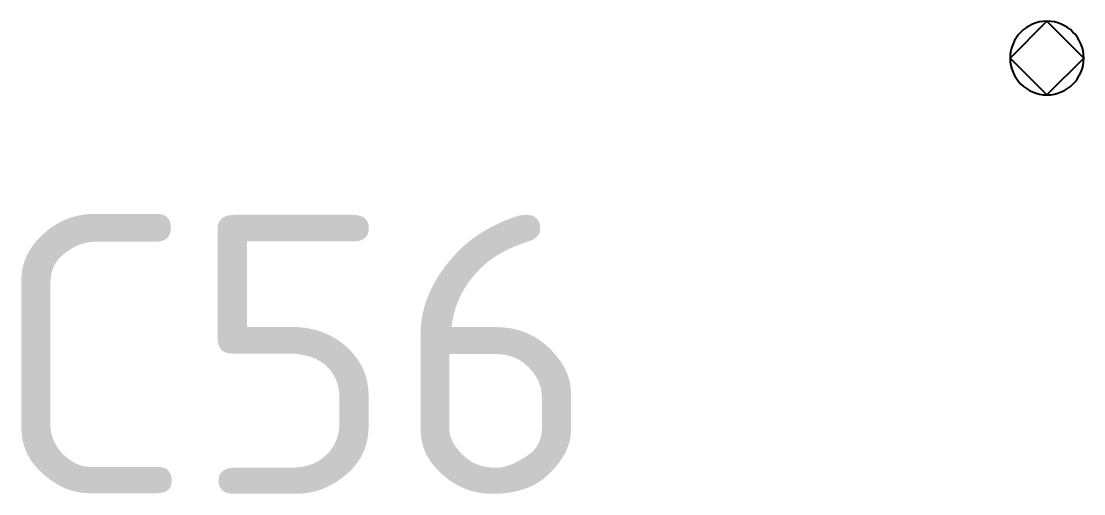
# Model space of a CAD drawing. Header units: inches. Extents: x 5 to 589, y -420 to -5.
# Drawn here: x 430.19 to 435.96, y -135.54 to -132.97 of the extents above; entities that cross this region are included whole.
import ezdxf

# ---------------------------------------------------------------- set-up
doc = ezdxf.new("R2010")
doc.units = ezdxf.units.IN
doc.header["$MEASUREMENT"] = 0
doc.styles.add('ISOCPEUR0', font='isocpeur.ttf', dxfattribs={"height": 2.87999})

msp = doc.modelspace()

# ---------------------------------------------------------------- linework, layer by layer
at = {"color": 18, "true_color": 0x000000}
for p, q in [((435.5605, -133.1747), (435.7605, -132.9747)), ((435.7605, -132.9747), (435.9605, -133.1747)), ((435.7605, -133.3747), (435.5605, -133.1747)), ((435.9605, -133.1747), (435.7605, -133.3747))]:
    msp.add_line(p, q, dxfattribs=at)
for start, end in [(90, 180), (0, 90), (180, 270), (270, 0)]:
    msp.add_arc((435.7605, -133.1747), 0.2, start, end, dxfattribs=at)

# ---------------------------------------------------------------- texts
at = {"color": 18, "true_color": 0x000000, "style": 'ISOCPEUR0'}
msp.add_text('C56', height=1.51578, dxfattribs=at).set_placement((430.0245, -135.542))

doc.saveas('drawing.dxf')
